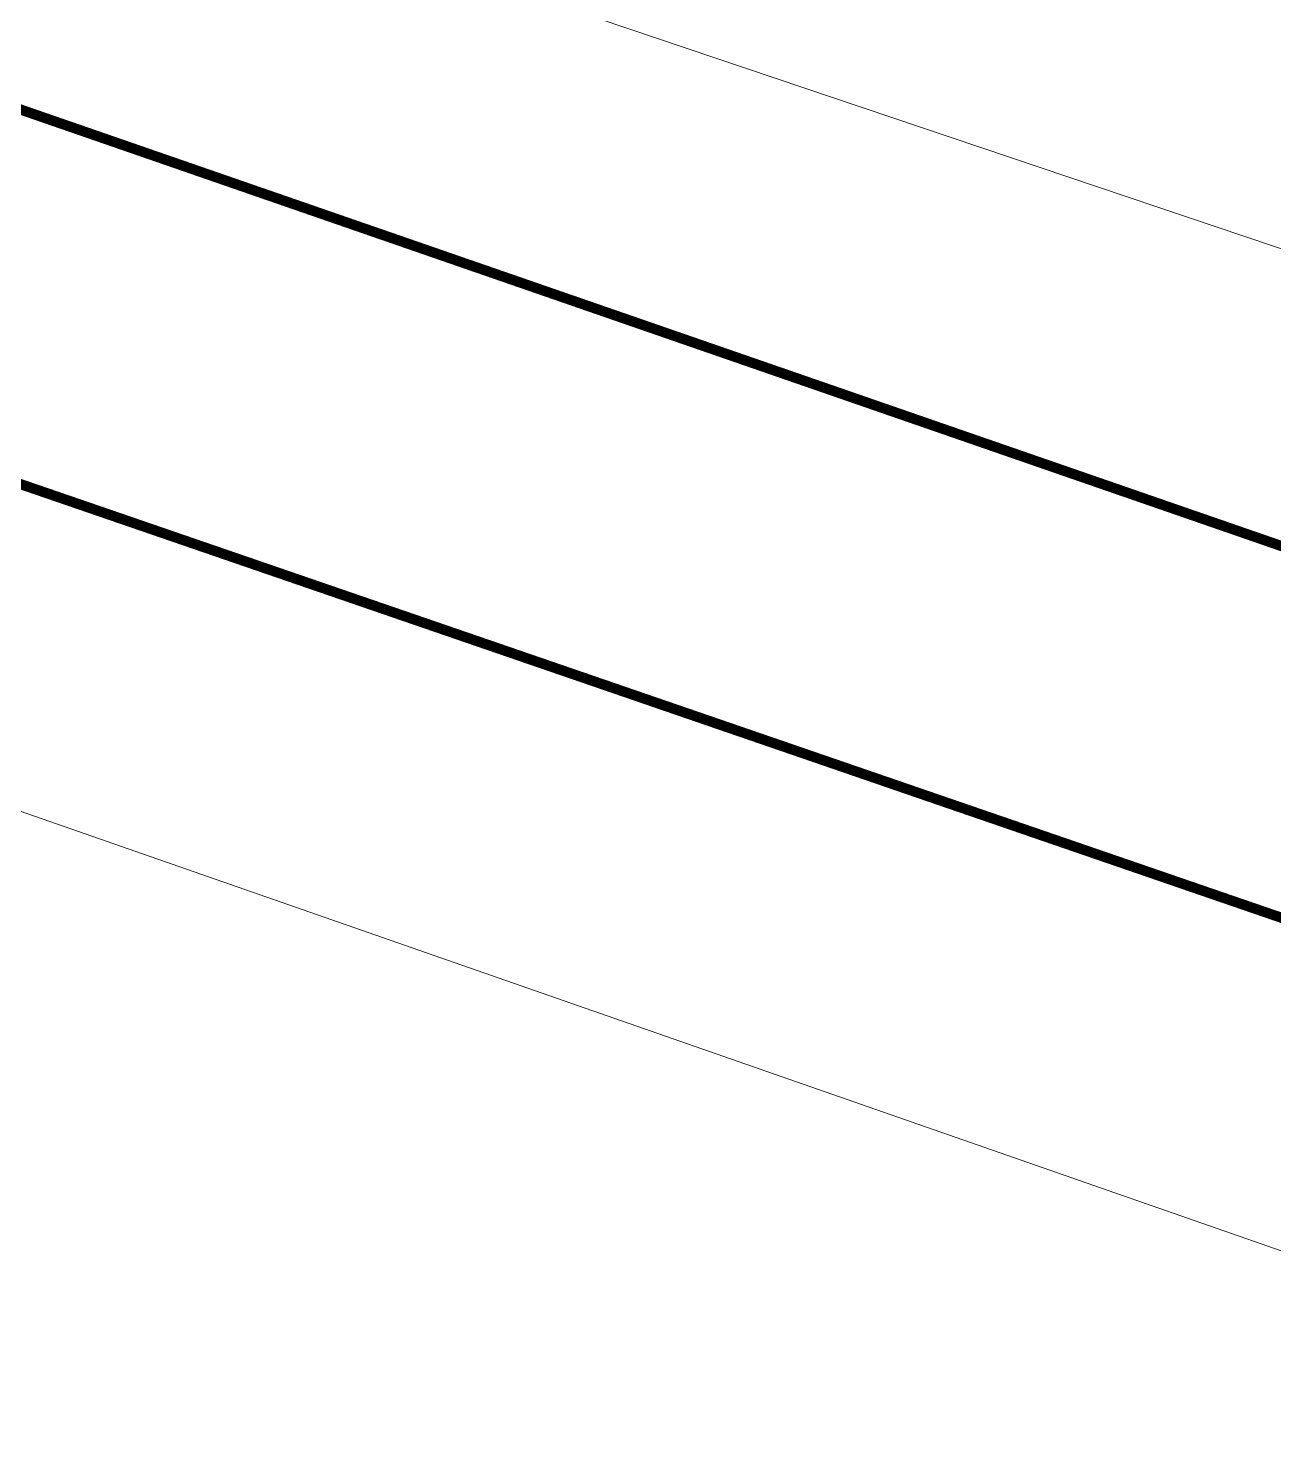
# Model space of a CAD drawing. Header units: inches. Extents: x 350994 to 353538, y 1581369 to 1583842.
# Drawn here: x 351710.99 to 351723.18, y 1583085.32 to 1583099.24 of the extents above; entities that cross this region are included whole.
import ezdxf

# ---------------------------------------------------------------- set-up
doc = ezdxf.new("R2010")
doc.units = ezdxf.units.IN
doc.header["$MEASUREMENT"] = 0
doc.linetypes.add('1', pattern=[0])
doc.layers.add('EP TF', color=5, linetype='Continuous')
doc.layers.add("ROAD'S", color=1, linetype='1')
doc.styles.get("Standard").update_dxf_attribs({"font": 'arial.ttf'})
doc.linetypes.add('SILT_FENCE', pattern='A,0.5,-0.2,["EP",Standard,S=0.1,R=0,X=-0.1,Y=-0.05],-0.2', length=0.9)

msp = doc.modelspace()

# ---------------------------------------------------------------- linework, layer by layer
at = {"layer": 'EP TF', "color": 252, "linetype": 'SILT_FENCE', "lineweight": 5, "ltscale": 6}
for points, elevation in [([(351860.599, 1583050.457), (351843.117, 1583054.927), (351805.428, 1583069.434), (351749.996, 1583088.043), (351693.324, 1583107.195), (351559.818, 1583166.634), (351530.996, 1583175.986), (351505.516, 1583184.189), (351479.554, 1583192.598), (351455.022, 1583200.395), (351427.507, 1583209.446), (351401.181, 1583217.744), (351377.104, 1583229.332), (351383.888, 1583253.394), (351390.184, 1583276.102), (351398.171, 1583304.68), (351406.613, 1583334.671), (351412.571, 1583355.244), (351419.656, 1583379.976), (351427.743, 1583409.247), (351437.315, 1583441.687)], 98.457), ([(352025.499, 1582984.555), (352013.883, 1582988.032), (351986.12, 1582998.117), (351951.915, 1583009.746), (351876.576, 1583035.217), (351840.261, 1583047.696), (351802.673, 1583060.544), (351762.275, 1583074.103), (351725.054, 1583086.642), (351691.929, 1583098.187), (351553.178, 1583146.847), (351517.646, 1583158.694), (351492.809, 1583167.263), (351468.143, 1583175.612), (351443.067, 1583184.115), (351416.279, 1583193.103), (351390.959, 1583201.595), (351371.294, 1583208.271), (351334.549, 1583220.761)], 97.614)]:
    msp.add_lwpolyline(points, dxfattribs=dict(at, elevation=elevation))
at = {"layer": "ROAD'S", "lineweight": 5, "const_width": 0.1}
for points in [[(351598.316, 1583258.496), (351589.667, 1583261.018), (351575.054, 1583217.114), (351558.923, 1583168.67), (351558.136, 1583160.814), (351560.789, 1583153.863), (351564.042, 1583149.878), (351565.009, 1583148.954), (351748.303, 1583085.5), (351764.431, 1583080.034)], [(351517.169, 1583044.812), (351531.414, 1583088.393), (351531.414, 1583088.393), (351551.56, 1583146.396), (351552.993, 1583149.008), (351553.712, 1583149.373), (351554.606, 1583149.396), (351563.725, 1583145.397), (351851.7, 1583046.356)]]:
    msp.add_lwpolyline(points, dxfattribs=at)

doc.saveas('drawing.dxf')
